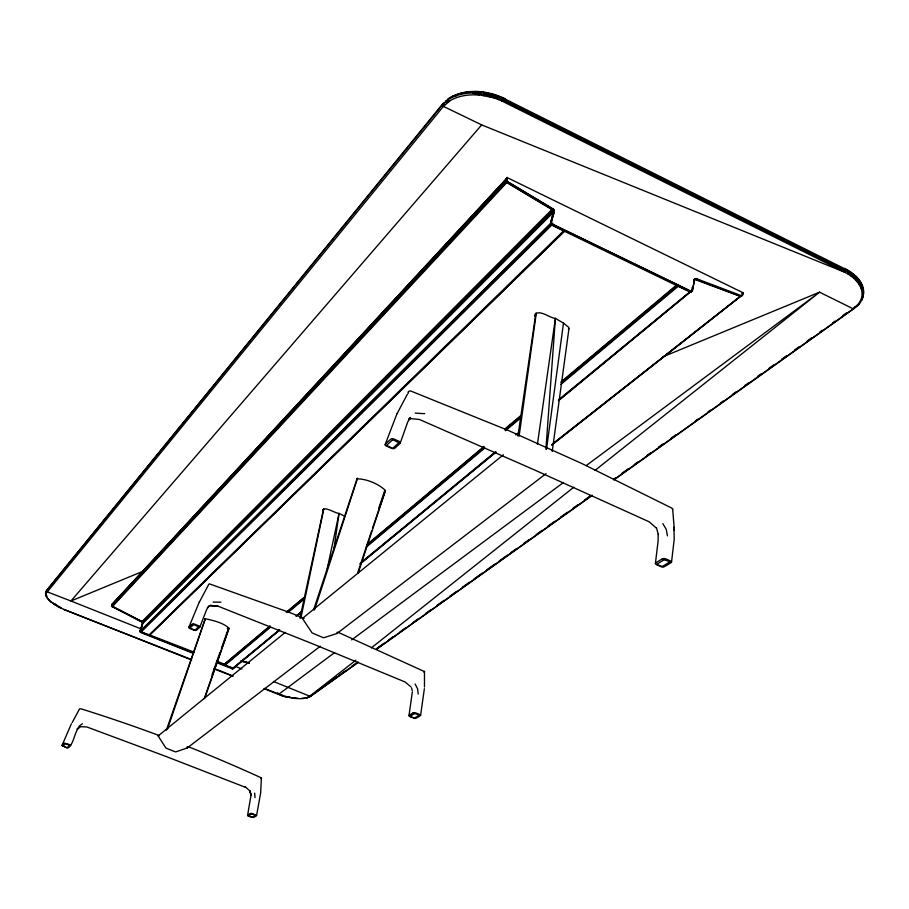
<?xml version="1.0" encoding="UTF-8"?>
<svg xmlns="http://www.w3.org/2000/svg" width="909" height="909" viewBox="0 0 909 909"><rect width="100%" height="100%" fill="white"/><g stroke="black" fill="none" stroke-linecap="round" stroke-linejoin="round"><path stroke-width="1.36" d="M658.161 534.31L658.116 540.946L655.4 563.478M279.381 630.38L233.408 668.206L224.534 665.024L224.33 664.149L269.95 625.903M742.085 293.402L743.039 292.675L742.403 295.414L741.13 295.607L696.567 278.722L693.874 279.949L696.601 278.665L695.533 278.518A2.25 1.682 50.3 0 0 694.567 279.574L692.442 290.494L690.658 291.198L552.638 224.364C547.797 220.512 557.717 212.706 552.774 208.752C550.922 209.979 555.274 214.206 552.399 209.877L553.195 209.07M692.351 287.164L691.329 291.721L689.772 291.937L551.808 225.137L550.604 223.58L551.558 222.171A1.704 1.307 46.6 0 0 552.706 224.239L690.738 291.073A1.67 1.25 50.4 0 0 692.408 290.414L694.567 279.574M46.541 592.407L46.825 590.555M412.345 691.874L408.97 715.724M149.383 635.186L565.012 230.681L149.792 635.005L140.69 631.732L142.77 623.313L142.281 621.836M187.958 746.584A4846.39 2662.881 -58.1 0 1 260.69 777.57L261.383 778.036L260.667 792.875L256.565 815.566A78.174 24.452 16.2 0 1 253.406 817.498L248.68 816.157A1.863 0.579 15.6 0 1 247.612 815.146L250.998 795.284L249.952 791.012L245.021 786.558M142.929 622.654L142.883 623.358L553.456 212.286L552.013 209.388L506.256 181.936L111.807 606.439L141.929 622.154L142.383 623.619L139.997 631.13L142.77 623.313L142.236 621.847L112.546 606.439L142.054 621.495L142.929 622.654L554.092 210.786M506.995 181.084L507.54 181.755L112.227 606.792L111.591 605.951L112.091 604.03L112.614 606.292M506.483 178.607L112.568 603.781L506.608 178.607L505.938 180.675L111.921 605.121L112.171 606.064M50.063 600.872A27.838 10.533 18.3 0 1 45.575 594.52L46.393 590.748L442.513 104.842L447.41 100.274A46.62 30.19 14.6 0 1 472.873 92.934L490.087 94.922L504.813 100.297L844.938 270.2L853.108 275.302L860.607 283.472A45.382 26.543 6 0 1 861.698 300.197L859.05 304.129L854.358 308.367L613.939 479.907M424.367 688.692L420.628 715.19M545.911 449.182L555.399 318.355C549.775 318.218 539.31 308.696 534.765 314.878L534.992 316.434M505.893 180.073L506.745 182.561L551.968 209.559M506.756 179.141L507.54 181.755L553.808 209.559A2.307 1.75 46.4 0 1 554.195 211.308L553.251 212.115L550.661 223.069A1.704 1.307 46.6 0 0 551.808 225.137L552.706 224.239M140.259 631.21L140.702 632.505L192.958 653.241M671.546 561.955L674.217 539.31L673.933 527.254L674.046 530.299L674.171 527.788L672.649 508.915L671.774 508.086L581.726 463.465L508.108 430.355L410.788 391.029A2.057 1.023 9.8 0 0 409.311 391.109A5.943 2.943 9.7 0 0 407.993 392.37L408.55 393.188M546.525 449.216L563.489 323.127L555.399 318.355L537.412 444.376M552.217 451.5L568.977 328.467L568.716 327.32L563.489 323.127M519.13 436.036L536.299 313.128L535.378 313.787M333.864 549.513L339.057 513.369C336.535 514.13 322.093 504.302 323.059 511.528M517.914 436.127L535.833 313.332M506.245 178.448C505.165 185.606 508.949 170.71 505.734 181.255L507.131 177.573L743.085 292.755L742.153 293.527M854.54 307.162L854.358 308.367L853.233 308.833L819.566 292.187L662.241 357.089M614.086 479.52L853.358 308.742L857.426 305.117A44.132 25.793 6 0 0 860.846 287.869C857.948 280.972 851.869 276.018 845.427 272.518L844.7 268.439C852.983 272.62 861.334 279.37 862.721 289.107M111.841 606.428L111.784 605.133M112.114 604.78L111.591 605.951M256.565 815.566L252.702 813.68A1.863 0.579 15.5 0 0 250.407 813.419L247.612 815.146M277.768 692.806C280.052 697.18 290.039 697.339 295.209 698.021A26.781 9.965 15.6 0 0 297.72 698.237M506.745 182.561L505.949 181.3L112.08 605.599M300.868 618.131L323.774 509.176L323.149 509.608M327.251 568.602L339.057 513.369L344.738 516.289M299.947 618.143L323.445 509.301M553.456 212.286L550.831 223.148L551.229 224.5L564.432 230.886M551.558 222.171L554.115 211.286M503.336 454.784L302.413 618.427L312.105 632.925L322.956 637.527A2.182 1.716 42.5 0 0 324.161 637.607L336.955 633.505L546.059 473.657M453.318 95.945A46.609 30.088 14.4 0 1 483.679 92.502L493.826 94.627L505.143 99.07L504.597 100.91L502.325 101.229C493.132 96.32 482.463 96.445 472.873 92.934M291.312 697.873A26.043 9.681 15.6 0 0 306.856 697.873L310.833 696.158L311.071 695.34M356.635 478.873C365.85 478.588 378.576 483.713 385.439 490.508L358.055 573.42M285.324 632.346L158.143 735.938L165.927 748.096L175.062 751.743A1.795 1.523 41.1 0 0 176.107 751.777L187.265 747.937L320.332 646.208M693.703 280.392L694.612 279.62M861.698 300.197L863.084 295.857A45.37 26.554 5.9 0 0 855.994 276.404L845.131 268.984L505.143 99.07M314.537 609.837L357.51 478.339M313.582 609.837L357.214 478.304M357.782 572.59L371.565 531.026M372.451 528.345L385.439 490.508L384.905 490.815M378.689 508.358L384.552 490.94M167.551 728.859L205.32 618.688C213.456 620.677 222.705 622.392 229.011 628.255L204.843 697.919M46.393 590.748L443.365 103.024M166.324 730.211L205.32 618.688M204.184 698.771L229.011 628.255L227.307 628.528M212.024 674.91L219.978 652.367M221.387 648.39L228.409 628.505M397.097 413.402L385.223 444.433A2.159 1.057 15.1 0 0 386.314 446.035L391.086 448.126A2.954 1.454 15 0 0 394.847 448.228L400.142 443.365L407.732 421.969L410.368 417.447L408.505 419.185M742.767 294.243L742.392 295.3L740.176 296.334L742.403 295.414M191.606 660.002L63.812 609.416L57.619 606.462L50.552 601.644A27.065 10.226 18.3 0 1 46.041 593.407L443.399 106.376L450.103 100.672A45.336 29.338 14.6 0 1 479.373 95.093M694.59 279.654L695.521 278.643M862.357 297.788L863.084 295.857M199.378 601.815L188.811 627.358A1.693 0.648 16.9 0 0 189.845 628.449L193.708 629.994A2.329 0.898 16.8 0 0 196.514 630.187L199.775 627.199L206.684 609.53L209.07 605.678M71.379 723.803L62.017 745.448L66.198 747.471A1.92 0.602 17.4 0 0 68.448 747.698C74.345 742.551 73.981 733.336 78.969 727.348L77.026 729.166L80.606 726.723L86.878 726.973L166.847 756.777L245.01 787.149M62.971 745.971L65.528 743.596L69.618 745.46L67.05 747.823L62.971 745.971L64.028 743.426M568.977 328.467L568.386 329.285M741.483 296.141L741.778 295.561L740.21 296.323L694.533 279.336A2.25 1.682 50.3 0 0 694.09 279.552M397.006 413.811L407.471 394.029M233.249 668.558L233.636 667.842M216.478 662.536L232.159 668.797L233.783 667.91M199.389 602.065L208.615 584.635A4.681 1.818 12 0 1 209.434 583.862L289.744 612.541L304.129 618.415M558.512 400.664L691.249 291.153L558.785 400.199M72.175 722.575L79.344 709.304A3.875 1.227 12.7 0 1 79.901 708.77L81.299 708.906A4846.39 2662.881 -58.1 0 1 159.314 735.597M149.792 635.005L194.344 652.242M858.176 304.504L853.358 308.742M552.774 208.752L507.608 181.63M844.938 270.2L845.427 272.518L481.679 124.897L70.936 601.008L46.87 591.714L45.814 591.679L45.882 593.816M111.921 605.121L112.466 603.678M506.108 182.005L506.881 181.175M506.393 182.311L507.165 181.482M552.013 209.388L142.054 621.495L142.258 622.506A1.42 1.295 43.4 0 1 142.429 623.654L142.724 623.301M142.236 622.517L553.695 209.638M553.172 211.002L553.967 210.195M140.486 630.857L550.831 223.148L553.251 224.318M550.604 223.58L551.411 222.785M140.475 631.312L550.865 223.83M550.831 224.216L551.638 223.409M140.69 631.732L551.229 224.5M140.338 632.266L140.452 631.573M551.263 224.762L552.07 223.966M141.077 632.016L551.843 224.977M148.917 635.13L563.75 230.738M857.426 305.117L860.516 302.22M310.06 695.908L306.856 697.873M286.244 612.234L303.629 597.668M366.634 544.855L483.952 446.501M504.586 429.196L520.88 415.538M561.08 381.848L676.228 285.312M224.318 664.604L269.95 626.369M287.335 611.814L303.629 598.156M366.634 545.377L483.974 447.08M504.62 429.787L520.914 416.14M561.114 382.462L677.353 285.074L678.319 286.199L690.965 291.664M224.534 665.024L270.178 626.824M287.562 612.268L303.867 598.622M366.906 545.866L484.281 447.637M506.018 429.446L520.141 417.617M561.444 383.053L677.728 285.733M224.921 665.297L270.587 627.108M287.983 612.564L304.288 598.929M366.27 547.116L484.781 448.023M505.438 430.741L519.573 418.924M560.887 384.382L678.319 286.199M694.203 279.586L695.09 278.847M695.226 279.347L696.112 278.608M232.159 668.797L279.597 629.596M296.004 616.075L301.481 611.575M361.634 562.023L495.075 452.103M515.857 434.991L518.05 433.184M558.512 399.858L690.658 291.198M232.556 668.876L279.62 629.994M296.482 616.143L300.856 612.541M359.953 563.898L495.644 452.216M297.993 615.063L300.186 613.257M360.384 563.716L496.121 452.012M692.453 290.448L691.408 291.232A1.67 1.25 50.4 0 1 689.738 291.903L689.772 291.937M690.908 292.028L692.215 290.982M855.187 307.299L859.05 304.129M336.955 633.505L337.159 632.209M187.265 747.937L187.299 746.675M355.839 660.195L308.106 697.476M371.406 647.844L573.806 487.224M594.929 470.464L819.566 292.187L586.203 465.613M446.603 100.388L448.364 99.001M552.967 443.547L741.483 295.482L551.911 444.706M551.672 445.137L742.664 294.755M264.065 688.681L278.552 694.419L334.614 652.571M232.943 668.797L233.579 668.217M78.924 726.325L82.389 723.723M351.692 639.879L563.432 482.531M314.787 692.692L324.013 686.102M326.32 684.454L336.694 677.046M339 675.398L345.92 670.456M351.692 666.331L357.453 662.218M377.065 648.208L383.984 643.265M388.597 639.97L393.211 636.675M400.13 631.732L405.891 627.619M412.811 622.676L418.583 618.552M425.503 613.609L431.264 609.496M437.036 605.371L443.956 600.429M449.728 596.315L456.648 591.373M462.408 587.248L469.328 582.305M473.941 579.01L482.02 573.249M486.633 569.954L494.701 564.182M499.314 560.887L507.392 555.126M510.847 552.649L516.619 548.536M523.539 543.593L529.299 539.469M536.219 534.526L541.991 530.413M547.752 526.288L554.672 521.346M560.444 517.232L567.364 512.29M573.125 508.165L577.738 504.87M584.657 499.927L590.43 495.814M613.495 479.338L615.802 477.691M621.563 473.566L628.483 468.624M634.255 464.51L637.709 462.033M646.935 455.443L650.401 452.977M658.468 447.205L663.081 443.91M671.16 438.149L675.773 434.854M695.385 420.844L697.692 419.197M708.066 411.788L710.372 410.141M720.757 402.721L723.064 401.074M732.29 394.483L735.745 392.018M744.971 385.427L748.437 382.95M757.663 376.36L761.117 373.894M769.196 368.122L773.809 364.827M781.876 359.066L786.49 355.771M794.568 349.999L799.181 346.704M807.249 340.943L811.862 337.648M819.941 331.876L822.247 330.228M832.621 322.82L834.928 321.172M843.007 315.4L846.461 312.935M357.612 662.581L310.242 696.385L273.473 681.5M376.099 649.378L592.134 495.189M311.105 695.976L358.498 662.161M376.985 648.969L591.975 495.575M207.263 607.655L210.433 605.519L217.865 605.973L210.002 605.485L217.546 605.985L312.719 643.845L405.164 682.011L410.868 686.806M408.8 419.753L410.845 418.401L410.152 418.504L419.401 419.458L536.299 470.748L649.208 521.811L656.207 527.981M158.143 735.938L158.95 735.733M302.413 618.427L303.345 618.222M448.046 98.842L453.239 95.877L456.738 95.559M449.239 98.308C465.897 87.798 487.849 90.4 504.927 98.626M309.412 696.896L310.833 696.158M693.828 279.517L695.635 279.256L738.869 295.63M444.012 103.103L442.513 104.842L443.399 106.376L481.679 124.897M309.98 696.635L308.64 697.192A26.781 9.965 15.6 0 1 302.027 698.294M144.349 570.716L70.936 601.008L141.952 629.233M445.387 100.967L450.103 100.672M694.533 279.336L696.93 278.518M45.507 592.679L46.404 592.407M45.45 593.577L46.041 593.407M205.104 618.631L205.139 619.608M233.283 668.433L216.819 662.286M444.774 102.433L447.671 102.319M213.104 602.088L220.921 602.19M415.197 413.141L424.719 413.675M288.687 697.373L290.869 697.51M59.676 607.542L60.948 607.712L50.552 601.644M285.096 696.521L289.346 697.101L282.79 695.862M293.039 697.726L295.209 698.021M443.058 104.194L445.08 104.535M280.54 695.135L283.585 695.669L281.381 694.987M57.619 606.462L58.892 606.701M278.552 694.419L280.438 694.794M56.017 604.451L52.745 603.383M240.999 661.082L247.578 663.002M241.408 660.65L249.271 663.025M241.362 660.843L249.248 663.093M63.812 609.416L190.879 659.286M483.679 92.4L490.087 94.922L494.848 98.286M214.513 668.649L232.897 675.921M264.417 688.397L277.552 693.601M214.001 668.865L232.84 676.228M235.329 666.342L241.908 668.956M216.501 661.036L224.33 664.149M193.322 652.878L140.645 631.971M338.137 632.312L424.548 671.615A4.534 1.898 18.8 0 1 423.889 672.16M54.688 604.712L56.926 605.644M483.69 93.672L490.69 97.058M478.907 93.127L484.19 95.695M844.756 270.791L504.597 100.91L497.712 95.9M845.427 272.518L502.325 101.229L493.826 94.627M489.951 93.593L498.825 99.729M140.702 631.903L140.35 632.244M848.551 270.848L851.119 276.097M851.097 272.473L853.108 275.302L853.721 278.199M855.994 276.404L858.744 280.801L859.039 284.324M853.71 274.416L857.085 281.654M662.866 523.607L666.263 529.447L667.467 535.844M415.118 684L417.572 688.772L418.197 694.044M261.383 778.036L261.485 778.252A3.75 1.307 20.4 0 1 261.053 778.638M656.434 527.709L658.332 534.526M249.952 791.091L251.077 795.227L249.952 791.012M411.538 687.863L412.243 690.59M847.767 271.723L848.267 274.154M254.679 793.137L255.02 797.602M860.607 283.472L860.846 287.869M672.649 508.915L672.66 509.335A5.784 2.988 14.9 0 1 672.387 509.676M424.469 671.319L424.48 687.056M385.223 444.433A121.692 58.983 13.1 0 1 391.109 438.945A2.17 1.079 15 0 1 393.87 439.013L398.676 441.138A2.977 1.477 14.9 0 1 400.142 443.365M46.961 596.247A27.827 10.533 18.3 0 1 46.382 595.19M188.811 627.358A95.456 36.553 15.8 0 1 192.435 623.983A1.704 0.659 16.9 0 1 194.492 624.131L198.378 625.687A2.329 0.898 16.8 0 1 199.775 627.199M70.652 745.675A1.92 0.614 17.4 0 0 69.357 744.562L64.459 743.164A78.833 24.759 16.7 0 0 62.017 745.448M193.719 624.506L189.947 628.017L194.81 630.346L198.617 626.846L193.719 624.506M392.745 439.626L386.609 445.33L392.643 448.444L398.824 442.763L392.745 439.626M413.209 712.792L409.118 715.326A2.25 0.841 14.1 0 0 410.209 716.667L413.822 718.11A1.636 0.614 14.1 0 0 415.913 718.292A94.65 35.94 15 0 0 420.515 715.485A1.648 0.614 14 0 0 419.719 714.497L416.083 713.042A2.261 0.852 14.1 0 0 413.197 712.792M662.286 558.842L655.753 562.887A2.875 1.329 10.6 0 0 656.741 564.807L661.138 566.75A2.091 0.966 10.5 0 0 663.922 566.886A120.829 57.506 12 0 0 671.285 562.387A2.113 0.977 10.4 0 0 670.569 560.978L666.138 559.024A2.897 1.341 10.4 0 0 662.286 558.842M251.588 814.021L248.316 816.043L252.338 817.236L255.622 815.237L251.588 814.021M414.674 713.508L409.891 716.451L414.629 717.985L419.435 715.042L414.674 713.508M664.229 559.683L656.593 564.387L662.343 566.466L670.001 561.773L664.229 559.683"/></g></svg>
